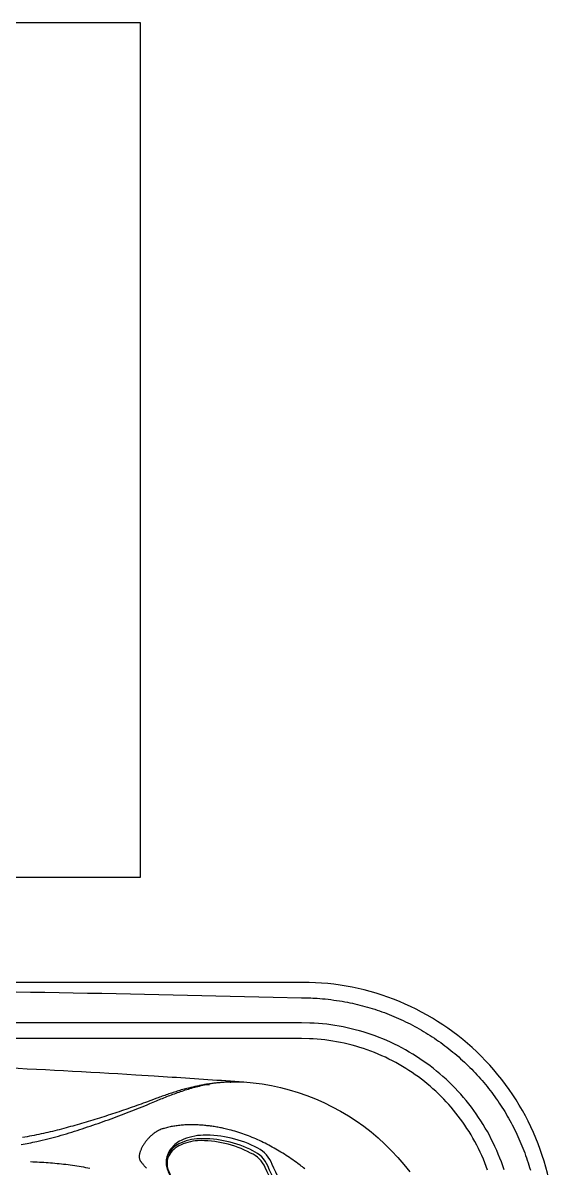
# Model space of a CAD drawing. Extents: x 403 to 503, y 484 to 637.
# Drawn here: x 477.8 to 503.1, y 582.9 to 637.4 of the extents above; entities that cross this region are included whole.
import ezdxf

# ---------------------------------------------------------------- set-up
doc = ezdxf.new("R2010")
doc.units = 0
doc.header["$MEASUREMENT"] = 0
for name, color, linetype in [('1', 4, 'Continuous'), ('1_CYAN', 4, 'Continuous'), ('2', 2, 'Continuous'), ('DIM', 3, 'Continuous'), ('SPA', 2, 'Continuous')]:
    doc.layers.add(name, color=color, linetype=linetype)

# ---------------------------------------------------------------- blocks, each defined once
blk = doc.blocks.new('Pillow07')
at = {"layer": '1_CYAN', "color": 4, "linetype": 'Continuous'}
blk.add_lwpolyline([(-2.358, -0.87, -0.006603), (-5.745, -0.616, -0.021924), (-6.178, -0.554, -0.081502), (-6.683, -0.382, -0.155149), (-7.057, -0.002, -0.083013), (-7.178, 0.3, -0.136326), (-7.125, 1.034, -0.096778), (-6.565, 1.944, -0.127397), (-4.291, 3.344, -0.186872), (-3.258, 3.28, 0.065625), (-1.71, 2.868, 0.071435), (1.71, 2.868, 0.065625), (3.258, 3.28, -0.186872), (4.291, 3.344, -0.127397), (6.565, 1.944, -0.096778), (7.125, 1.034, -0.136326), (7.178, 0.3, -0.083013), (7.057, -0.002, -0.155149), (6.683, -0.382, -0.081502), (6.178, -0.554, -0.021924), (5.745, -0.616, -0.006603), (2.358, -0.87, -0.02343)], format="xyb", close=True, dxfattribs=at)
at = {"layer": '1_CYAN', "color": 3, "linetype": 'Continuous'}
for points in [[(-7.051, -0.007, -0.035917), (-7.097, 0.106, -0.150356), (-7.089, 0.827, -0.114334), (-6.565, 1.702, -0.12673), (-4.367, 3.088, -0.194366), (-3.357, 3.079, 0.069606), (-1.71, 2.626, 0.073636), (1.71, 2.626, 0.069606), (3.357, 3.079, -0.194366), (4.367, 3.088, -0.12673), (6.565, 1.702, -0.114334), (7.089, 0.827, -0.150356), (7.097, 0.106, -0.034443), (7.053, -0.003)], [(-5.745, -0.616, -0.03429), (-6.274, -0.516, -0.087533), (-6.708, -0.327, -0.132713), (-6.986, -0.006, -0.179167), (-7.021, 0.761, -0.10283), (-6.565, 1.573, -0.130003), (-4.366, 2.938, -0.182201), (-3.385, 2.942, 0.065189), (-1.71, 2.497, 0.071467), (1.71, 2.497, 0.065189), (3.385, 2.942, -0.182201), (4.366, 2.938, -0.130003), (6.565, 1.573, -0.10283), (7.021, 0.761, -0.179167), (6.986, -0.006, -0.132713), (6.708, -0.327, -0.087533), (6.274, -0.516, -0.03429), (5.745, -0.616)], [(-0.014, 1.929, 0.082097), (-2.745, 1.506, 0.081749), (-3.889, 0.917, 0.10997), (-4.213, 0.537, 0.288824), (-4.2, 0.045, 0.128848), (-3.81, -0.311, 0.064282), (-3.023, -0.615, 0.029904), (-2.157, -0.782, 0.020061), (-1.104, -0.879, 0.013811), (0, -0.907, 0.013811), (1.104, -0.879, 0.020061), (2.157, -0.782, 0.029904), (3.023, -0.615, 0.064282), (3.81, -0.311, 0.128848), (4.2, 0.045, 0.288824), (4.213, 0.537, 0.10997), (3.889, 0.917, 0.081749), (2.745, 1.506, 0.082097), (0.014, 1.929)], [(0.011, 1.79, 0.069931), (-2.482, 1.457, 0.085576), (-3.783, 0.864, 0.092534), (-4.083, 0.559, 0.328712), (-4.083, 0.027, 0.110973), (-3.715, -0.285, 0.062647), (-2.923, -0.588, 0.030211), (-2.047, -0.756, 0.019896), (-1.004, -0.852, 0.013777), (0, -0.878, 0.013777), (1.004, -0.852, 0.019896), (2.047, -0.756, 0.030211), (2.923, -0.588, 0.062647), (3.715, -0.285, 0.110973), (4.083, 0.027, 0.328712), (4.083, 0.559, 0.092534), (3.783, 0.864, 0.085576), (2.482, 1.457, 0.069931), (-0.011, 1.79)], [(-0.673, -0.235, -0.282153), (-0.657, 0.213, -0.468167), (0.424, 0.365), (0.53, 0.464, 0.460953), (-0.64, 0.337, 0.238725), (-0.726, -0.14, 0.137161), (-0.575, -0.35, 0.261069), (-0.572, -0.35, 0.46986), (-0.572, -0.349, -0.265453), (-0.636, -0.154, -0.195188), (-0.504, 0.022, -0.314105), (0, 0), (0.103, 0.084, 0.355977), (-0.538, 0.084, 0.328478), (-0.641, -0.257, -0.416518), (-0.642, -0.26, -0.387302), (-0.648, -0.259, -0.279485), (-0.621, 0.078, -0.429748), (0.212, 0.176), (0.318, 0.268, 0.422176), (-0.607, 0.19, 0.293997), (-0.668, -0.234, -0.469659), (-0.669, -0.236, -0.320928), (-0.673, -0.236)], [(-0.103, -0.081, 0.285107), (0.492, -0.111, 0.365107), (0.641, 0.3, -0.389885), (0.642, 0.303, -0.434748), (0.648, 0.302, -0.361319), (0.536, -0.156, -0.307672), (-0.212, -0.163), (-0.318, -0.239, 0.290786), (0.528, -0.239, 0.371252), (0.668, 0.272, -0.388988), (0.669, 0.275, -0.244043), (0.673, 0.274, -0.383995), (0.537, -0.307, -0.280367), (-0.424, -0.313), (-0.53, -0.383, 0.237756), (0.409, -0.447, 0.379998), (0.74, 0.108, 0.130298), (0.575, 0.42, 0.419454), (0.572, 0.419, 0.370938), (0.572, 0.418, -0.227085), (0.632, 0.16, -0.183703), (0.51, -0.012, -0.310404), (0, 0), (-0.106, -0.083)]]:
    blk.add_lwpolyline(points, format="xyb", dxfattribs=at)
blk = doc.blocks.new('2010GRANDEE')
at = {"layer": 'SPA', "color": 3, "linetype": 'Continuous'}
blk.add_line((88.054, 89.185), (12.058, 89.185), dxfattribs=at)
at = {"layer": 'SPA', "color": 4}
blk.add_lwpolyline([(12, 0), (88.112, 0, 0.414214), (100.112, 12), (100.112, 79.111, 0.414214), (88.112, 91.111), (12, 91.111, 0.414214), (0, 79.111), (0, 12, 0.414214)], format="xyb", close=True, dxfattribs=at)
at = {"layer": 'SPA', "color": 3, "linetype": 'Continuous'}
for points in [[(74.478, 90.662), (75.157, 90.651), (75.836, 90.64), (76.514, 90.628), (77.193, 90.616), (77.872, 90.603), (78.551, 90.591), (79.229, 90.578), (79.908, 90.564), (80.587, 90.551), (81.265, 90.537), (81.944, 90.522), (82.623, 90.508), (83.301, 90.493), (83.98, 90.478), (84.659, 90.462), (85.337, 90.447), (86.016, 90.431), (86.694, 90.414), (88.052, 90.38)], [(88.052, 90.38), (88.097, 90.379), (88.142, 90.378), (88.188, 90.377), (88.233, 90.376), (88.281, 90.375), (88.339, 90.373), (88.409, 90.371), (88.49, 90.368), (88.582, 90.364), (88.684, 90.359), (88.794, 90.352), (88.914, 90.344), (89.042, 90.334), (89.177, 90.321), (89.315, 90.306), (89.452, 90.29), (89.587, 90.272), (89.721, 90.253), (89.852, 90.233), (89.981, 90.211), (90.108, 90.189), (90.232, 90.165), (90.353, 90.141), (90.473, 90.115), (90.592, 90.089), (90.71, 90.061), (90.828, 90.032), (90.946, 90.001), (91.064, 89.969), (91.181, 89.936), (91.298, 89.902), (91.415, 89.867), (91.531, 89.83), (91.647, 89.792), (91.762, 89.753), (91.877, 89.712), (91.991, 89.67), (92.105, 89.627), (92.219, 89.583), (92.332, 89.538), (92.445, 89.491), (92.557, 89.443), (92.668, 89.394), (92.779, 89.344), (92.89, 89.292), (93, 89.24), (93.109, 89.186), (93.218, 89.131), (93.326, 89.075), (93.433, 89.018), (93.54, 88.959), (93.646, 88.9), (93.752, 88.839), (93.857, 88.777), (93.961, 88.714), (94.064, 88.65), (94.167, 88.585), (94.269, 88.519), (94.37, 88.452), (94.471, 88.383), (94.571, 88.314), (94.67, 88.243), (94.768, 88.172), (94.865, 88.099), (94.962, 88.026), (95.058, 87.951), (95.153, 87.875), (95.248, 87.798), (95.341, 87.72), (95.434, 87.642), (95.526, 87.562), (95.617, 87.481), (95.707, 87.399), (95.797, 87.316), (95.885, 87.232), (95.973, 87.148), (96.059, 87.062), (96.145, 86.975), (96.23, 86.888), (96.314, 86.8), (96.396, 86.71), (96.478, 86.62), (96.559, 86.529), (96.639, 86.437), (96.718, 86.345), (96.796, 86.251), (96.873, 86.157), (96.949, 86.061), (97.024, 85.965), (97.097, 85.868), (97.17, 85.77), (97.242, 85.672), (97.313, 85.573), (97.382, 85.473), (97.451, 85.372), (97.518, 85.271), (97.584, 85.169), (97.65, 85.066), (97.714, 84.962), (97.777, 84.858), (97.838, 84.753), (97.899, 84.648), (97.959, 84.542), (98.017, 84.435), (98.074, 84.328), (98.13, 84.22), (98.185, 84.111), (98.239, 84.002), (98.292, 83.892), (98.343, 83.782), (98.393, 83.671), (98.442, 83.559), (98.49, 83.447), (98.537, 83.334), (98.583, 83.221), (98.627, 83.108), (98.67, 82.994), (98.712, 82.879), (98.752, 82.764), (98.791, 82.649), (98.83, 82.533), (98.866, 82.417), (98.902, 82.3), (98.936, 82.183)], [(97.688, 82.191), (97.625, 82.38), (97.558, 82.567), (97.487, 82.753), (97.412, 82.937), (97.334, 83.12), (97.253, 83.301), (97.168, 83.481), (97.079, 83.659), (96.987, 83.835), (96.892, 84.009), (96.793, 84.182), (96.69, 84.352), (96.585, 84.521), (96.475, 84.688), (96.363, 84.852), (96.247, 85.015), (96.128, 85.175), (96.006, 85.333), (95.881, 85.488), (95.753, 85.64), (95.622, 85.79), (95.489, 85.938), (95.352, 86.082), (95.213, 86.224), (95.071, 86.363), (94.926, 86.499), (94.779, 86.632), (94.629, 86.763), (94.477, 86.89), (94.322, 87.014), (94.165, 87.136), (94.005, 87.254), (93.843, 87.369), (93.679, 87.481), (93.512, 87.59), (93.343, 87.696), (93.172, 87.798), (92.999, 87.897), (92.824, 87.993), (92.647, 88.085), (92.468, 88.174), (92.288, 88.259), (92.107, 88.34), (91.924, 88.418), (91.74, 88.492), (91.554, 88.562), (91.367, 88.629), (91.179, 88.692), (90.99, 88.751), (90.8, 88.806), (90.609, 88.858), (90.417, 88.906), (90.224, 88.951), (90.03, 88.991), (89.835, 89.028), (89.639, 89.061), (89.443, 89.09), (89.246, 89.115), (89.048, 89.137), (88.85, 89.154), (88.652, 89.168), (88.453, 89.178), (88.054, 89.185)], [(88.056, 88.435), (85.016, 88.435), (81.976, 88.435), (78.936, 88.435), (75.896, 88.435), (72.856, 88.435), (69.816, 88.435), (66.776, 88.435), (63.736, 88.435), (60.696, 88.435), (57.656, 88.435), (54.616, 88.435), (51.576, 88.435), (48.536, 88.435), (45.496, 88.435), (42.456, 88.435), (39.416, 88.435), (36.376, 88.435), (33.336, 88.435)], [(96.903, 82.174), (96.838, 82.35), (96.771, 82.526), (96.699, 82.699), (96.625, 82.871), (96.547, 83.04), (96.466, 83.208), (96.382, 83.373), (96.295, 83.536), (96.206, 83.697), (96.113, 83.856), (96.018, 84.012), (95.921, 84.165), (95.821, 84.316), (95.718, 84.464), (95.614, 84.61), (95.507, 84.753), (95.397, 84.894), (95.285, 85.032), (95.171, 85.167), (95.055, 85.301), (94.936, 85.432), (94.814, 85.56), (94.69, 85.687), (94.564, 85.811), (94.435, 85.933), (94.303, 86.053), (94.169, 86.17), (94.032, 86.285), (93.893, 86.397), (93.752, 86.507), (93.608, 86.615), (93.462, 86.72), (93.313, 86.822), (93.162, 86.922), (93.009, 87.02), (92.854, 87.114), (92.696, 87.206), (92.536, 87.296), (92.374, 87.382), (92.209, 87.465), (92.042, 87.546), (91.873, 87.623), (91.702, 87.698), (91.528, 87.769), (91.353, 87.837), (91.175, 87.902), (90.996, 87.963), (90.816, 88.02), (90.635, 88.074), (90.452, 88.124), (90.269, 88.17), (90.085, 88.213), (89.901, 88.252), (89.717, 88.287), (89.532, 88.318), (89.348, 88.346), (89.164, 88.37), (88.979, 88.39), (88.794, 88.407), (88.609, 88.42), (88.425, 88.429), (88.056, 88.435)], [(82.663, 86.085), (82.597, 86.067), (82.53, 86.049), (82.464, 86.03), (82.397, 86.011), (82.331, 85.992), (82.265, 85.972), (82.199, 85.952), (82.133, 85.932), (82.068, 85.911), (82.002, 85.89), (81.937, 85.869), (81.872, 85.848), (81.807, 85.826), (81.742, 85.804), (81.677, 85.782), (81.612, 85.759), (81.548, 85.737), (81.483, 85.714), (81.419, 85.691), (81.355, 85.668), (81.291, 85.644), (81.227, 85.621), (81.163, 85.597), (81.035, 85.549)], [(81.075, 85.445), (81.146, 85.475), (81.217, 85.505), (81.288, 85.534), (81.359, 85.564), (81.43, 85.593), (81.502, 85.622), (81.573, 85.65), (81.645, 85.679), (81.717, 85.707), (81.789, 85.735), (81.861, 85.762), (81.934, 85.789), (82.007, 85.816), (82.079, 85.842), (82.152, 85.868), (82.226, 85.894), (82.299, 85.919), (82.373, 85.943), (82.447, 85.968), (82.521, 85.991), (82.595, 86.015), (82.67, 86.037), (82.744, 86.06), (82.819, 86.081), (82.895, 86.102), (82.97, 86.123), (83.046, 86.143), (83.122, 86.162), (83.198, 86.181), (83.274, 86.199), (83.351, 86.217), (83.428, 86.233), (83.506, 86.248), (83.665, 86.26)], [(82.663, 86.085), (82.709, 86.098), (82.755, 86.109), (82.801, 86.121), (82.847, 86.133), (82.894, 86.144), (82.94, 86.155), (82.986, 86.166), (83.033, 86.176), (83.08, 86.187), (83.127, 86.197), (83.173, 86.207), (83.22, 86.216), (83.268, 86.226), (83.315, 86.235), (83.362, 86.244), (83.409, 86.253), (83.457, 86.261), (83.505, 86.269), (83.552, 86.277), (83.6, 86.285), (83.648, 86.292), (83.696, 86.299), (83.744, 86.306), (83.792, 86.313), (83.84, 86.319), (83.888, 86.325), (83.937, 86.331), (83.985, 86.336), (84.033, 86.341), (84.082, 86.346), (84.131, 86.351), (84.179, 86.355), (84.228, 86.359), (84.277, 86.363), (84.325, 86.367), (84.374, 86.37), (84.423, 86.373), (84.472, 86.375), (84.521, 86.378), (84.57, 86.38), (84.619, 86.381), (84.668, 86.383), (84.717, 86.384), (84.766, 86.385), (84.815, 86.385), (84.864, 86.386), (84.913, 86.386), (84.962, 86.385), (85.011, 86.385), (85.06, 86.384), (85.109, 86.383), (85.158, 86.381), (85.207, 86.38), (85.305, 86.376)], [(84.661, 86.363), (84.693, 86.368), (84.725, 86.372), (84.757, 86.375), (84.789, 86.378), (84.822, 86.381), (84.854, 86.383), (84.886, 86.385), (84.918, 86.386), (84.95, 86.387), (84.983, 86.387), (85.015, 86.388), (85.047, 86.387), (85.079, 86.387), (85.112, 86.386), (85.144, 86.385), (85.176, 86.384), (85.208, 86.382), (85.241, 86.38), (85.305, 86.376)], [(81.035, 85.549), (80.932, 85.511), (80.829, 85.472), (80.726, 85.434), (80.622, 85.396), (80.519, 85.358), (80.415, 85.32), (80.312, 85.283), (80.208, 85.246), (80.104, 85.209), (80, 85.173), (79.896, 85.136), (79.792, 85.1), (79.688, 85.064), (79.584, 85.029), (79.48, 84.993), (79.376, 84.958), (79.271, 84.923), (79.167, 84.889), (79.062, 84.854), (78.957, 84.82), (78.853, 84.786), (78.748, 84.752), (78.643, 84.719), (78.538, 84.686), (78.433, 84.653), (78.328, 84.62), (78.222, 84.588), (78.117, 84.555), (78.012, 84.523), (77.906, 84.492), (77.801, 84.46), (77.695, 84.429), (77.589, 84.398), (77.484, 84.367), (77.378, 84.337), (77.272, 84.307), (77.166, 84.277), (77.06, 84.247), (76.954, 84.217), (76.848, 84.188), (76.741, 84.159), (76.635, 84.131), (76.528, 84.103), (76.42, 84.076), (76.313, 84.049), (76.205, 84.023), (76.097, 83.997), (75.988, 83.972), (75.88, 83.947), (75.771, 83.923), (75.661, 83.899), (75.552, 83.876), (75.442, 83.853), (75.332, 83.831), (75.222, 83.81), (75.112, 83.789), (75.001, 83.768), (74.891, 83.748), (74.78, 83.729)], [(75.457, 83.544), (75.588, 83.573), (75.718, 83.603), (75.848, 83.634), (75.977, 83.665), (76.106, 83.698), (76.235, 83.732), (76.363, 83.766), (76.49, 83.801), (76.618, 83.838), (76.744, 83.875), (76.87, 83.913), (76.996, 83.951), (77.122, 83.991), (77.247, 84.03), (77.373, 84.07), (77.498, 84.11), (77.623, 84.151), (77.748, 84.192), (77.873, 84.234), (77.998, 84.275), (78.123, 84.318), (78.247, 84.36), (78.372, 84.403), (78.496, 84.447), (78.62, 84.49), (78.744, 84.534), (78.868, 84.579), (78.992, 84.624), (79.116, 84.669), (79.239, 84.715), (79.363, 84.761), (79.486, 84.807), (79.609, 84.854), (79.732, 84.901), (79.855, 84.949), (79.977, 84.997), (80.1, 85.045), (80.222, 85.094), (80.345, 85.143), (80.467, 85.192), (80.589, 85.242), (80.71, 85.292), (80.832, 85.343), (81.075, 85.445)], [(81.51, 84.167), (81.5, 84.164), (81.48, 84.158), (81.451, 84.149), (81.415, 84.137), (81.373, 84.121), (81.328, 84.102), (81.283, 84.081), (81.24, 84.06), (81.199, 84.038), (81.159, 84.014), (81.12, 83.99), (81.082, 83.965), (81.045, 83.939), (81.01, 83.913), (80.976, 83.887), (80.944, 83.86), (80.912, 83.833), (80.882, 83.805), (80.853, 83.778), (80.825, 83.75), (80.797, 83.721), (80.77, 83.692), (80.743, 83.662), (80.717, 83.632), (80.691, 83.601), (80.666, 83.569), (80.642, 83.537), (80.618, 83.505), (80.595, 83.473), (80.573, 83.441), (80.552, 83.408), (80.531, 83.376), (80.512, 83.345), (80.493, 83.313), (80.476, 83.282), (80.459, 83.25), (80.443, 83.22), (80.428, 83.189), (80.415, 83.159), (80.402, 83.13), (80.39, 83.101), (80.379, 83.073), (80.369, 83.045), (80.36, 83.018), (80.352, 82.992), (80.346, 82.966), (80.34, 82.941), (80.335, 82.916), (80.332, 82.892), (80.329, 82.868), (80.328, 82.845), (80.327, 82.822), (80.328, 82.8), (80.329, 82.778), (80.332, 82.757), (80.336, 82.736), (80.341, 82.716), (80.347, 82.696), (80.354, 82.676), (80.362, 82.657), (80.371, 82.639), (80.381, 82.621), (80.39, 82.606), (80.4, 82.592), (80.409, 82.579), (80.417, 82.569), (80.424, 82.56), (80.43, 82.553), (80.437, 82.545)], [(84.418, 84.147), (84.361, 84.16), (84.303, 84.172), (84.246, 84.184), (84.188, 84.196), (84.131, 84.207), (84.073, 84.218), (84.015, 84.228), (83.957, 84.238), (83.899, 84.247), (83.841, 84.256), (83.783, 84.264), (83.725, 84.272), (83.667, 84.28), (83.608, 84.287), (83.55, 84.294), (83.491, 84.3), (83.433, 84.306), (83.374, 84.311), (83.316, 84.316), (83.257, 84.32), (83.198, 84.324), (83.14, 84.327), (83.081, 84.33), (83.022, 84.332), (82.964, 84.333), (82.905, 84.334), (82.846, 84.335), (82.787, 84.335), (82.729, 84.334), (82.67, 84.333), (82.611, 84.331), (82.553, 84.329), (82.494, 84.326), (82.435, 84.322), (82.376, 84.318), (82.318, 84.313), (82.259, 84.308), (82.201, 84.301), (82.142, 84.294), (82.084, 84.287), (82.026, 84.278), (81.968, 84.269), (81.91, 84.259), (81.852, 84.249), (81.795, 84.237), (81.737, 84.225), (81.68, 84.212), (81.623, 84.198), (81.51, 84.167)], [(87.872, 82.495), (87.795, 82.552), (87.716, 82.608), (87.637, 82.664), (87.558, 82.719), (87.478, 82.773), (87.398, 82.827), (87.318, 82.88), (87.237, 82.932), (87.155, 82.983), (87.073, 83.034), (86.991, 83.085), (86.908, 83.134), (86.825, 83.183), (86.741, 83.231), (86.657, 83.278), (86.573, 83.324), (86.488, 83.369), (86.402, 83.414), (86.316, 83.458), (86.23, 83.501), (86.143, 83.543), (86.056, 83.584), (85.968, 83.624), (85.88, 83.663), (85.791, 83.701), (85.702, 83.738), (85.613, 83.774), (85.523, 83.81), (85.433, 83.844), (85.343, 83.877), (85.252, 83.909), (85.16, 83.94), (85.069, 83.97), (84.977, 83.999), (84.884, 84.027), (84.792, 84.053), (84.699, 84.079), (84.606, 84.103), (84.418, 84.147)], [(74.71, 83.397), (74.804, 83.414), (74.898, 83.431), (74.991, 83.449), (75.085, 83.467), (75.178, 83.485), (75.271, 83.504), (75.457, 83.544)], [(75.155, 82.583), (75.262, 82.58), (75.369, 82.575), (75.476, 82.571), (75.581, 82.565), (75.687, 82.559), (75.792, 82.553), (75.896, 82.546), (76.001, 82.538), (76.105, 82.53), (76.209, 82.521), (76.314, 82.511), (76.419, 82.501), (76.524, 82.491), (76.629, 82.479), (76.734, 82.467), (76.839, 82.455), (76.945, 82.442), (77.05, 82.429), (77.155, 82.414), (77.26, 82.399), (77.364, 82.383), (77.469, 82.366), (77.573, 82.348), (77.677, 82.329), (77.78, 82.309), (77.884, 82.287), (77.987, 82.265)], [(80.437, 82.545), (80.455, 82.522), (80.475, 82.497), (80.496, 82.471), (80.518, 82.444), (80.541, 82.417), (80.565, 82.388), (80.591, 82.359), (80.618, 82.328), (80.646, 82.297), (80.675, 82.265)], [(88.201, 82.248), (88.147, 82.29), (88.092, 82.331), (88.038, 82.373), (87.983, 82.414), (87.872, 82.495)]]:
    blk.add_lwpolyline(points, dxfattribs=at)
at = {"layer": 'SPA', "color": 2, "linetype": 'Continuous'}
for points in [[(72.421, 87.128), (72.852, 87.109), (73.283, 87.089), (73.714, 87.068), (74.145, 87.047), (74.575, 87.026), (75.006, 87.005), (75.437, 86.983), (75.868, 86.96), (76.299, 86.938), (76.729, 86.914), (77.16, 86.891), (77.591, 86.867), (78.021, 86.843), (78.452, 86.818), (78.882, 86.793), (79.313, 86.768), (79.744, 86.742), (80.174, 86.716), (81.035, 86.663)], [(81.035, 86.663), (81.249, 86.649), (81.462, 86.636), (81.676, 86.622), (81.889, 86.608), (82.103, 86.595), (82.316, 86.581), (82.53, 86.567), (82.744, 86.553), (82.957, 86.538), (83.171, 86.524), (83.384, 86.51), (83.598, 86.495), (83.811, 86.481), (84.025, 86.466), (84.238, 86.451), (84.451, 86.436), (84.665, 86.421), (84.878, 86.406), (85.305, 86.376)], [(85.305, 86.376), (85.744, 86.336), (86.181, 86.277), (86.614, 86.201), (87.044, 86.108), (87.47, 85.998), (87.89, 85.871), (88.306, 85.726), (88.715, 85.566), (89.117, 85.389), (89.512, 85.195), (89.899, 84.986), (90.278, 84.761), (90.647, 84.52), (91.007, 84.265), (91.356, 83.995), (91.694, 83.711), (92.02, 83.413), (92.333, 83.103), (92.634, 82.78), (92.921, 82.445), (93.195, 82.099)]]:
    blk.add_lwpolyline(points, dxfattribs=at)
at = {"layer": '2', "linetype": 'Continuous', "xscale": -1, "rotation": 315}
blk.add_blockref('Pillow07', (86.639, 77.826), dxfattribs=at)

msp = doc.modelspace()

# ---------------------------------------------------------------- linework, layer by layer
at = {"layer": 'DIM', "color": 4}
msp.add_lwpolyline([(422.744, 596.764), (483.41, 596.764), (483.41, 637.41), (422.744, 637.41)], close=True, dxfattribs=at)

# ---------------------------------------------------------------- block references
at = {"layer": '1'}
msp.add_blockref('2010GRANDEE', (403.021, 500.653), dxfattribs=at)

doc.saveas('drawing.dxf')
